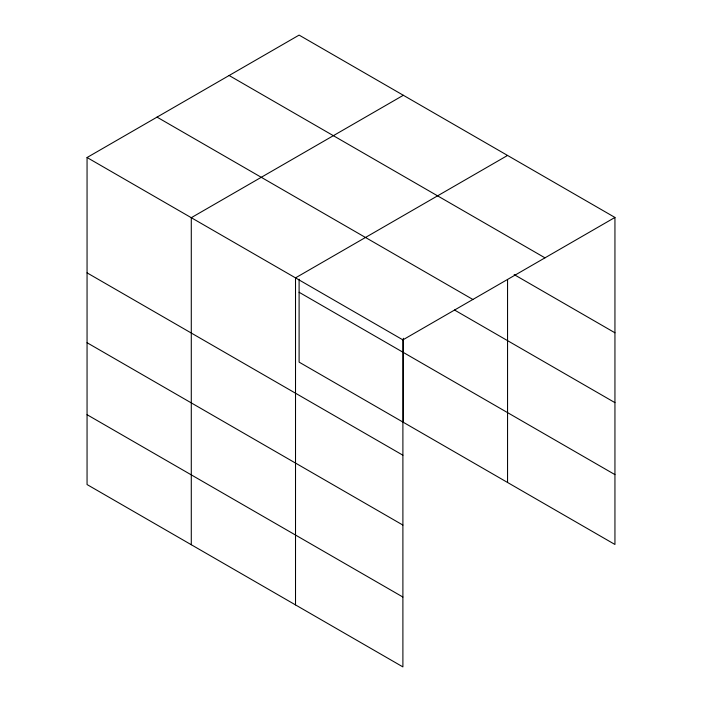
<?xml version="1.0" encoding="UTF-8"?>
<svg xmlns="http://www.w3.org/2000/svg" width="702" height="702" viewBox="0 0 702 702"><rect width="100%" height="100%" fill="white"/><g stroke="black" fill="none" stroke-linecap="round" stroke-linejoin="round"><path stroke-width="1.05" d="M402.895 525.07L402.895 339.873L87.057 157.52L87.057 484.555L402.895 666.9L402.895 525.07L87.057 342.716M507.555 279.519L507.555 482.476M299.105 279.185L299.105 362.127L614.943 544.48L614.943 217.445L299.105 35.1L87.057 157.52M403.334 95.279L191.286 217.699L191.286 544.726M507.555 155.449L295.516 277.869L295.516 604.905M402.895 339.873L614.943 217.445M229.124 75.5L544.971 257.845M514.154 274.596L614.943 332.792M157.029 117.12L472.876 299.473M454.492 310.012L614.943 402.641M299.105 292.269L614.943 474.622M87.057 272.859L402.895 455.212M87.057 414.698L402.895 597.042M403.334 338.267L403.334 422.306"/></g></svg>
